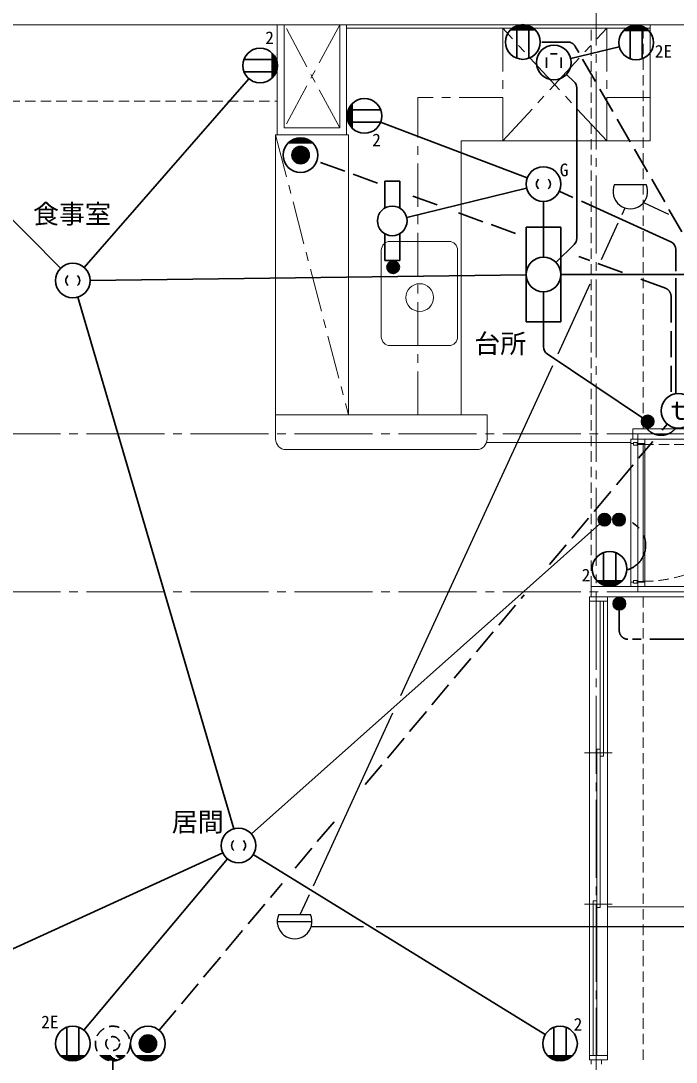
# Model space of a CAD drawing. Units: millimetres at full size, sheet at 1:50; details may follow other scales. Extents: x -9674 to 9699, y -6794 to 6791.
# Drawn here: x -5922 to -2142, y -2250 to 3755 of the extents above; entities that cross this region are included whole.
import ezdxf
from ezdxf.enums import TextEntityAlignment as Align

# ---------------------------------------------------------------- set-up
doc = ezdxf.new("R2010")
doc.units = ezdxf.units.MM
doc.header["$LTSCALE"] = 50
for name, pattern in [('CHAIN1', [8, 5, -1, 1, -1]), ('CHAIN2', [12, 9, -1, 1, -1]), ('DASHED1', [1.8, 1.2, -0.6]), ('DASHED3', [4, 3, -1])]:
    doc.linetypes.add(name, pattern=pattern)
for name, color, linetype, lineweight in [('1-0_芯', 134, 'CHAIN2', 9), ('1-2_間仕切', 134, 'Continuous', 9), ('1-3_建具', 134, 'Continuous', 9), ('1-4_仕上げ', 134, 'Continuous', 9), ('1-5_設備', 134, 'Continuous', 9), ('1-7_その他', 134, 'DASHED1', 9), ('1-8_ハッチ', 134, 'Continuous', 9), ('1-C_梁', 134, 'DASHED1', 9), ('2-0_芯', 2, 'Continuous', 35), ('2-E', 2, 'Continuous', 35), ('3-2', 3, 'DASHED1', 35), ('3-3', 1, 'Continuous', 25), ('3-E', 3, 'Continuous', 35)]:
    doc.layers.add(name, color=color, linetype=linetype, lineweight=lineweight)
doc.layers.add('1-A_文字', color=134, linetype='Continuous')
doc.styles.add('ＭＳ ゴシック', font='')
doc.styles.get('ＭＳ ゴシック').set_extended_font_data('MS Gothic')

msp = doc.modelspace()

# ---------------------------------------------------------------- linework, layer by layer
at = {"layer": '1-0_芯'}
for p, q in [((-2602.5, -3587.09), (-2602.5, 4842.91)), ((-8542.5, 1372.91), (8067.5, 1372.91)), ((-2362.5, 462.91), (-2362.5, 1372.91)), ((-8542.5, 462.91), (2697.5, 462.91))]:
    msp.add_line(p, q, dxfattribs=at)
at = {"layer": '1-2_間仕切'}
for p, q in [((-4402.5, 3732.91), (-4402.5, 3137.91)), ((-4082.5, 3732.91), (-4082.5, 3137.91)), ((-4042.5, 3732.91), (-4042.5, 3097.91)), ((-4402.5, 3137.91), (-4082.5, 3137.91)), ((-2392.5, 1342.91), (-2392.5, 1402.91)), ((-2392.5, 1402.91), (-1382.5, 1402.91)), ((-752.5, 1342.91), (-2392.5, 1342.91)), ((-2632.5, 492.91), (117.5, 492.91)), ((-2632.5, 432.91), (-2632.5, 492.91)), ((-2632.5, 432.91), (-682.5, 432.91)), ((-2632.5, -2262.09), (-2632.5, -2237.09)), ((-2572.5, -2262.09), (-2572.5, -2237.09))]:
    msp.add_line(p, q, dxfattribs=at)
msp.add_lwpolyline([(-4442.5, 3732.91), (-4442.5, 3097.91), (-4042.5, 3097.91)], dxfattribs=at)
at = {"layer": '1-3_建具'}
for p, q in [((-2322.5, 1342.91), (-2402.5, 1342.91)), ((-2402.5, 1342.91), (-2402.5, 1317.91)), ((-2387.5, 1307.91), (-2387.5, 1322.91)), ((-2387.5, 1322.91), (-2367.5, 1322.91)), ((-2367.5, 1322.91), (-2367.5, 1307.91)), ((-2322.5, 1342.91), (-2322.5, 1317.91)), ((-2387.5, 1317.91), (-2402.5, 1317.91)), ((-2402.5, 517.91), (-2402.5, 1317.91)), ((-2367.5, 1307.91), (-2387.5, 1307.91)), ((-2362.5, 1312.91), (-2332.5, 1312.91)), ((-2362.5, 522.91), (-2362.5, 1312.91)), ((-2332.5, 1312.91), (-2332.5, 522.91)), ((-2402.5, 517.91), (-2402.5, 492.91)), ((-2387.5, 517.91), (-2402.5, 517.91)), ((-2367.5, 527.91), (-2387.5, 527.91)), ((-2387.5, 512.91), (-2387.5, 527.91)), ((-2367.5, 512.91), (-2387.5, 512.91)), ((-2367.5, 512.91), (-2367.5, 527.91)), ((-2367.5, 517.91), (-2322.5, 517.91)), ((-2332.5, 522.91), (-2362.5, 522.91)), ((-2642.5, 407.91), (-2642.5, 432.91)), ((-2537.5, 432.91), (-2642.5, 432.91)), ((-2537.5, 407.91), (-2537.5, 432.91)), ((-2642.5, -2212.09), (-2642.5, 407.91)), ((-2537.5, 407.91), (-2642.5, 407.91)), ((-2580, -485.42), (-2580, 407.91)), ((-2560, 407.91), (-2560, -485.42)), ((-2537.5, 407.91), (-2537.5, -2212.09)), ((-2670, -465.42), (-2510, -465.42)), ((-2580, -445.42), (-2600, -445.42)), ((-2600, -445.42), (-2600, -1358.75)), ((-2580, -1358.75), (-2580, -445.42)), ((-2560, -485.42), (-2580, -485.42)), ((-2620, -1318.75), (-2600, -1318.75)), ((-2620, -2212.09), (-2620, -1318.75)), ((-2600, -1318.75), (-2600, -2212.09)), ((-2670, -1338.75), (-2510, -1338.75)), ((-2580, -1358.75), (-2600, -1358.75)), ((-2642.5, -2237.09), (-2642.5, -2212.09)), ((-2537.5, -2212.09), (-2642.5, -2212.09)), ((-2537.5, -2237.09), (-2537.5, -2212.09)), ((-2537.5, -2237.09), (-2642.5, -2237.09))]:
    msp.add_line(p, q, dxfattribs=at)
at = {"layer": '1-3_建具', "linetype": 'DASHED1'}
msp.add_line((-2332.5, 1312.91), (-1542.5, 1312.91), dxfattribs=at)
at = {"layer": '1-3_建具'}
for points in [[(-2367.5, 1317.91), (-2322.5, 1317.91), (-2322.5, 517.91)], [(-2322.5, 517.91), (-2322.5, 492.91), (-2402.5, 492.91)]]:
    msp.add_lwpolyline(points, dxfattribs=at)
at = {"layer": '1-3_建具', "linetype": 'DASHED1'}
msp.add_arc((-2332.5, 1312.91), 790, 270, 360, dxfattribs=at)
at = {"layer": '1-4_仕上げ'}
msp.add_line((-2537.5, -1353.75), (952.5, -1353.75), dxfattribs=at)
at = {"layer": '1-5_設備'}
for p, q in [((-2292.5, 3732.91), (-2292.5, 3062.91)), ((-2292.5, 3712.91), (-4042.5, 3712.91)), ((-4452.5, 3097.91), (-4442.5, 3097.91)), ((-4452.5, 1342.91), (-4452.5, 3097.91)), ((-4042.5, 3097.91), (-4032.5, 3097.91)), ((-4032.5, 1482.91), (-4032.5, 3097.91)), ((-2292.5, 3062.91), (-3382.5, 3062.91)), ((-3382.5, 1482.91), (-3382.5, 3062.91)), ((-3792.5, 2482.91), (-3452.5, 2482.91)), ((-3842.5, 1932.91), (-3842.5, 2432.91)), ((-3402.5, 2432.91), (-3402.5, 1932.91)), ((-3792.5, 1882.91), (-3452.5, 1882.91)), ((-3235.93, 1322.91), (-2402.5, 1322.91)), ((-3292.5, 1282.91), (-4392.5, 1282.91))]:
    msp.add_line(p, q, dxfattribs=at)
at = {"layer": '1-5_設備', "linetype": 'CHAIN1'}
for p, q in [((-3142.5, 3712.91), (-3142.5, 3062.91)), ((-3142.5, 3062.91), (-2542.5, 3712.91)), ((-2542.5, 3062.91), (-3142.5, 3712.91)), ((-2542.5, 3712.91), (-2542.5, 3062.91)), ((-3142.5, 3312.91), (-3632.5, 3312.91)), ((-3632.5, 1482.91), (-3632.5, 3312.91)), ((-2292.5, 3312.91), (-2542.5, 3312.91)), ((-4452.5, 3097.91), (-4032.5, 1482.91))]:
    msp.add_line(p, q, dxfattribs=at)
at = {"layer": '1-5_設備'}
msp.add_lwpolyline([(-3232.5, 1342.91), (-3232.5, 1482.91), (-4452.5, 1482.91)], dxfattribs=at)
msp.add_circle((-3620.87, 2159.54), 80, dxfattribs=at)
for centre, radius, start, end in [((-3792.5, 2432.91), 50, 90, 180), ((-3452.5, 2432.91), 50, 0, 90), ((-3792.5, 1932.91), 50, 180, 270), ((-3452.5, 1932.91), 50, 270, 0), ((-4392.5, 1342.91), 60, 180, 270), ((-3292.5, 1342.91), 60, 270, 0)]:
    msp.add_arc(centre, radius, start, end, dxfattribs=at)
at = {"layer": '1-7_その他', "linetype": 'CHAIN1'}
for p, q in [((-4082.5, 3732.91), (-4402.5, 3137.91)), ((-4082.5, 3137.91), (-4402.5, 3732.91))]:
    msp.add_line(p, q, dxfattribs=at)
at = {"layer": '1-8_ハッチ'}
msp.add_line((5922.5, 3732.91), (-6707.5, 3732.91), dxfattribs=at)
at = {"layer": '1-C_梁'}
for p, q in [((-2632.5, 492.91), (-2632.5, 3712.91)), ((-2332.5, 1402.91), (-2332.5, 3712.91)), ((-6707.5, 3292.91), (-4442.5, 3292.91)), ((-2332.5, 432.91), (-2332.5, -2262.09))]:
    msp.add_line(p, q, dxfattribs=at)
at = {"layer": '2-0_芯'}
for p, q in [((-2984.19, 3724.27), (-3067.12, 3724.27)), ((-3060.65, 3726.95), (-3060.65, 3539.56)), ((-3001.33, 3730.27), (-3049.97, 3730.27)), ((-2990.65, 3726.95), (-2990.65, 3539.56)), ((-2407.84, 3723.49), (-2407.84, 3536.1)), ((-2348.52, 3726.81), (-2397.17, 3726.81)), ((-2337.84, 3723.49), (-2337.84, 3536.1)), ((-2954.24, 3703.27), (-3097.07, 3703.27)), ((-2957.31, 3706.27), (-3093.99, 3706.27)), ((-2964.34, 3712.27), (-3086.96, 3712.27)), ((-2972.97, 3718.27), (-3078.33, 3718.27)), ((-2301.43, 3699.81), (-2444.26, 3699.81)), ((-2304.5, 3702.81), (-2441.19, 3702.81)), ((-2311.53, 3708.81), (-2434.15, 3708.81)), ((-2320.17, 3714.81), (-2425.52, 3714.81)), ((-2331.38, 3720.81), (-2414.31, 3720.81)), ((-2749.98, 3538.38), (-2470.05, 3606.23)), ((-4471.97, 3425.76), (-4471.97, 3568.59)), ((-4468.97, 3428.83), (-4468.97, 3565.52)), ((-4462.97, 3435.86), (-4462.97, 3558.48)), ((-4456.97, 3444.5), (-4456.97, 3549.85)), ((-4635.68, 3532.17), (-4448.29, 3532.17)), ((-4450.97, 3455.71), (-4450.97, 3538.64)), ((-4444.97, 3472.85), (-4444.97, 3521.5)), ((-4635.68, 3462.17), (-4448.29, 3462.17)), ((-2731.01, 3405.12), (-2774.47, 3446.17)), ((-4607.69, 3421.77), (-5556.71, 2332.65)), ((-2715.34, 3368.77), (-2715.34, 2500.37)), ((-4030.83, 3165.28), (-4030.83, 3248.21)), ((-4024.83, 3154.07), (-4024.83, 3259.43)), ((-4018.83, 3145.44), (-4018.83, 3268.06)), ((-4012.83, 3138.41), (-4012.83, 3275.09)), ((-4009.83, 3135.33), (-4009.83, 3278.16)), ((-4036.83, 3182.43), (-4036.83, 3231.07)), ((-4033.51, 3241.75), (-3846.12, 3241.75)), ((-5692.8, 2328.27), (-6532.12, 3174.82)), ((-4033.51, 3171.75), (-3846.12, 3171.75)), ((-3000.9, 2849.74), (-3846.33, 3171.2)), ((-3004.58, 2790.53), (-3696.22, 2622)), ((-2736.87, 2736.93), (-2816.35, 2772.94)), ((-2907.43, 2392.29), (-2907.43, 2714.21)), ((-2171.96, 2481), (-2687.84, 2714.72)), ((-3007.43, 2565.28), (-2807.44, 2565.28)), ((-3007.43, 2019.3), (-3007.43, 2565.28)), ((-2807.44, 2019.3), (-2807.44, 2565.28)), ((-2730.46, 2464.54), (-2835.77, 2362.04)), ((-2142.59, 2435.46), (-2142.59, 2311.52)), ((-3803.42, 2356.21), (-3803.42, 2313)), ((-3793.82, 2365.07), (-3793.82, 2304.15)), ((-3784.22, 2369.31), (-3784.22, 2299.91)), ((-3774.62, 2370.62), (-3774.62, 2298.6)), ((-3765.01, 2369.31), (-3765.01, 2299.91)), ((-3755.41, 2365.07), (-3755.41, 2304.15)), ((-3745.81, 2356.21), (-3745.81, 2313)), ((-5522.41, 2258.55), (-3007.43, 2291)), ((-694.77, 2292.29), (-2807.44, 2292.29)), ((-2142.59, 2271.39), (-2142.59, 1604.77)), ((-2907.43, 1875.83), (-2907.43, 2192.3)), ((-4694.19, -904.76), (-5594.23, 2161.31)), ((-3007.43, 2019.3), (-2807.44, 2019.3)), ((-2885.31, 1834.33), (-2335.57, 1465.03)), ((-2334.49, 1423.35), (-2334.49, 1466.56)), ((-2324.89, 1414.49), (-2324.89, 1475.41)), ((-2315.28, 1410.25), (-2315.28, 1479.66)), ((-2305.68, 1408.95), (-2305.68, 1480.96)), ((-2296.08, 1410.25), (-2296.08, 1479.66)), ((-2286.48, 1414.49), (-2286.48, 1475.41)), ((-2276.88, 1423.35), (-2276.88, 1466.56)), ((-2574.26, 848.36), (-2574.26, 909.28)), ((-2564.65, 844.12), (-2564.65, 913.52)), ((-2555.05, 842.81), (-2555.05, 914.83)), ((-2545.45, 844.12), (-2545.45, 913.52)), ((-2535.85, 848.36), (-2535.85, 909.28)), ((-2490.91, 848.36), (-2490.91, 909.28)), ((-2481.3, 844.12), (-2481.3, 913.52)), ((-2471.7, 842.81), (-2471.7, 914.83)), ((-2462.1, 844.12), (-2462.1, 913.52)), ((-2452.5, 848.36), (-2452.5, 909.28)), ((-4591.35, -934.21), (-2581.94, 854.88)), ((-2583.86, 857.21), (-2583.86, 900.42)), ((-2526.25, 857.21), (-2526.25, 900.42)), ((-2500.51, 857.21), (-2500.51, 900.42)), ((-2442.9, 857.21), (-2442.9, 900.42)), ((-2560.46, 501.82), (-2560.46, 689.22)), ((-2490.46, 501.82), (-2490.46, 689.22)), ((-2596.87, 525.5), (-2454.04, 525.5)), ((-2593.8, 522.5), (-2457.11, 522.5)), ((-2586.77, 516.5), (-2464.15, 516.5)), ((-2578.13, 510.5), (-2472.78, 510.5)), ((-2566.92, 504.5), (-2483.99, 504.5)), ((-2549.78, 498.5), (-2501.13, 498.5)), ((-2488.98, 363.35), (-2488.98, 424.27)), ((-2479.38, 359.11), (-2479.38, 428.51)), ((-2469.78, 357.8), (-2469.78, 429.82)), ((-2460.18, 359.11), (-2460.18, 428.51)), ((-2450.57, 363.35), (-2450.57, 424.27)), ((-2498.58, 372.21), (-2498.58, 415.42)), ((-2440.97, 372.21), (-2440.97, 415.42)), ((-4756.96, -1042.29), (-6511.58, -1844.85)), ((-5558.45, -2066.05), (-4730.24, -1077.36)), ((-2896.88, -2090.58), (-4580.89, -1053.15)), ((-5657.68, -2049.03), (-5657.68, -2236.42)), ((-5587.68, -2049.03), (-5587.68, -2236.42)), ((-2846.72, -2236.74), (-2846.72, -2049.35)), ((-2776.72, -2236.74), (-2776.72, -2049.35)), ((-5551.26, -2212.74), (-5694.09, -2212.74)), ((-5554.33, -2215.74), (-5691.02, -2215.74)), ((-5561.37, -2221.74), (-5683.99, -2221.74)), ((-2883.13, -2213.06), (-2740.31, -2213.06)), ((-2880.06, -2216.06), (-2743.38, -2216.06)), ((-5570, -2227.74), (-5675.36, -2227.74)), ((-5581.21, -2233.74), (-5664.14, -2233.74)), ((-5598.36, -2239.74), (-5647, -2239.74)), ((-2873.03, -2222.06), (-2750.41, -2222.06)), ((-2864.4, -2228.06), (-2759.04, -2228.06)), ((-2853.18, -2234.06), (-2770.26, -2234.06)), ((-2836.04, -2240.06), (-2787.4, -2240.06))]:
    msp.add_line(p, q, dxfattribs=at)
at = {"layer": '2-0_芯', "linetype": 'CHAIN1'}
for p, q in [((-2469.78, 238.98), (-2469.78, 357.8)), ((-1643.95, 188.98), (-2419.78, 188.98))]:
    msp.add_line(p, q, dxfattribs=at)
at = {"layer": '2-0_芯'}
for centre, radius in [((-3025.65, 3633.26), 100.02), ((-2372.84, 3629.79), 100.02), ((-2847.16, 3514.83), 100), ((-4541.99, 3497.17), 100.02), ((-3939.81, 3206.75), 100.02), ((-2907.43, 2814.2), 100), ((-5622.4, 2257.26), 100), ((-3774.62, 2334.61), 36.01), ((-2907.43, 2292.29), 100), ((-2305.68, 1444.95), 36.01), ((-2555.05, 878.82), 36.01), ((-2471.7, 878.82), 36.01), ((-2525.46, 595.52), 100.02), ((-2469.78, 393.81), 36.01), ((-4666.03, -1000.7), 100), ((-5622.68, -2142.72), 100.02), ((-2811.72, -2143.04), 100.02)]:
    msp.add_circle(centre, radius, dxfattribs=at)
for centre, radius, start, end in [((-2765.34, 3368.77), 50, 0, 46.63531), ((-2907.35, 2814.2), 40.08, 134.60825, 225.39172), ((-2907.51, 2814.2), 40.08, 314.60825, 45.39172), ((-2765.34, 2500.37), 50, 314.22578, 0), ((-2192.59, 2435.46), 50, 0, 65.62771), ((-5622.32, 2257.26), 40.08, 134.60825, 225.39172), ((-5622.48, 2257.26), 40.08, 314.60825, 45.39172), ((-2857.43, 1875.83), 50, 180, 236.10827), ((-4665.95, -1000.7), 40.08, 134.60825, 225.39172), ((-4666.11, -1000.7), 40.08, 314.60825, 45.39172)]:
    msp.add_arc(centre, radius, start, end, dxfattribs=at)
at = {"layer": '2-0_芯', "linetype": 'CHAIN1'}
for centre, radius, start, end in [((-2228.37, 1472.38), 107.11, 215.55598, 322.28414), ((-2465.83, 731.1), 148.11, 285.72973, 78.29903), ((-2419.78, 238.98), 50, 180, 270)]:
    msp.add_arc(centre, radius, start, end, dxfattribs=at)
at = {"layer": '2-E', "linetype": 'DASHED3'}
for p, q in [((-2767.09, 3633.26), (-2925.63, 3633.26)), ((-2723.75, 3608.19), (-2703.01, 3572.13)), ((-2681.61, 3534.92), (-1978.67, 2312.92))]:
    msp.add_line(p, q, dxfattribs=at)
at = {"layer": '2-E'}
for p, q in [((-2890.24, 3484.83), (-2890.24, 3544.83)), ((-2827.16, 3564.17), (-2867.16, 3564.17)), ((-2804.09, 3484.83), (-2804.09, 3544.83)), ((-3822.06, 2829.8), (-3736.55, 2829.8)), ((-3822.06, 2675.81), (-3822.06, 2829.8)), ((-3736.55, 2829.8), (-3736.55, 2675.81)), ((-3822.06, 2373.71), (-3822.06, 2527.7)), ((-3736.55, 2527.7), (-3736.55, 2373.71)), ((-3736.55, 2373.71), (-3822.06, 2373.71))]:
    msp.add_line(p, q, dxfattribs=at)
msp.add_circle((-3779.31, 2601.75), 85.52, dxfattribs=at)
at = {"layer": '2-E', "linetype": 'DASHED3'}
msp.add_arc((-2767.09, 3583.26), 50, 29.90905, 90, dxfattribs=at)
at = {"layer": '3-2'}
for p, q in [((-5463.23, -2212.72), (-5320.4, -2212.72)), ((-5456.81, -2218.72), (-5326.82, -2218.72)), ((-5449.05, -2224.72), (-5334.58, -2224.72)), ((-5439.31, -2230.72), (-5344.32, -2230.72)), ((-5425.93, -2236.72), (-5357.7, -2236.72)), ((-5391.81, -2242.72), (-5391.81, -2294.67))]:
    msp.add_line(p, q, dxfattribs=at)
for radius in [100, 40]:
    msp.add_circle((-5391.81, -2142.72), radius, dxfattribs=at)
at = {"layer": '3-3'}
for p, q in [((-2497.56, 2811.5), (-2314.19, 2811.5)), ((-2329.59, 2706.79), (-2185.22, 2641.14)), ((-2453.64, 2637.67), (-2435.96, 2676.1)), ((-2572.86, 2378.58), (-2475.34, 2590.51)), ((-2823.28, 1834.32), (-2637.22, 2238.7)), ((-3729.85, -135.96), (-2853.52, 1768.6)), ((-4234.43, -1232.58), (-3775.42, -235.01)), ((-4310.74, -1398.44), (-4257.5, -1282.73)), ((-4442.97, -1438.44), (-4242.93, -1438.44)), ((-4434.64, -1398.44), (-4251.27, -1398.44)), ((-4247.53, -1468.45), (-3944.9, -1468.45)), ((-3871.55, -1468.45), (-521.81, -1468.45))]:
    msp.add_line(p, q, dxfattribs=at)
for centre in [(-2405.88, 2771.5), (-4342.95, -1438.43)]:
    msp.add_arc(centre, 100.03, 156.4305, 23.56947, dxfattribs=at)
at = {"layer": '3-E'}
for p, q in [((-4251.32, 3062.94), (-4365.79, 3062.94)), ((-4261.06, 3068.94), (-4356.05, 3068.94)), ((-4274.44, 3074.94), (-4342.67, 3074.94)), ((-4237.14, 3050.94), (-4379.97, 3050.94)), ((-4243.56, 3056.94), (-4373.54, 3056.94)), ((-4348.55, 2950.94), (-4348.55, 3010.94)), ((-4343.55, 2945.24), (-4343.55, 3016.65)), ((-4338.55, 2940.94), (-4338.55, 3020.94)), ((-4333.55, 2937.64), (-4333.55, 3024.25)), ((-4328.55, 2935.12), (-4328.55, 3026.77)), ((-4323.55, 2933.25), (-4323.55, 3028.64)), ((-4318.55, 2931.95), (-4318.55, 3029.93)), ((-4313.55, 2931.19), (-4313.55, 3030.69)), ((-4308.55, 2930.94), (-4308.55, 3030.94)), ((-4303.55, 2931.19), (-4303.55, 3030.69)), ((-4298.55, 2931.95), (-4298.55, 3029.93)), ((-4293.55, 2933.25), (-4293.55, 3028.64)), ((-4288.55, 2935.12), (-4288.55, 3026.77)), ((-4283.55, 2937.64), (-4283.55, 3024.25)), ((-4278.55, 2940.94), (-4278.55, 3020.94)), ((-4273.55, 2945.24), (-4273.55, 3016.65)), ((-4268.55, 2950.94), (-4268.55, 3010.94)), ((-4353.55, 2959.15), (-4353.55, 3002.74)), ((-4263.55, 2959.15), (-4263.55, 3002.74)), ((-5213.7, -2099.42), (-5213.7, -2186.03)), ((-5208.7, -2096.9), (-5208.7, -2188.55)), ((-5203.7, -2095.03), (-5203.7, -2190.42)), ((-5198.7, -2093.74), (-5198.7, -2191.71)), ((-5193.7, -2092.98), (-5193.7, -2192.47)), ((-5188.7, -2092.72), (-5188.7, -2192.72)), ((-5183.7, -2092.98), (-5183.7, -2192.47)), ((-5178.7, -2093.74), (-5178.7, -2191.71)), ((-5173.7, -2095.03), (-5173.7, -2190.42)), ((-5168.7, -2096.9), (-5168.7, -2188.55)), ((-5163.7, -2099.42), (-5163.7, -2186.03)), ((-5233.7, -2120.93), (-5233.7, -2164.52)), ((-5228.7, -2112.72), (-5228.7, -2172.72)), ((-5223.7, -2107.02), (-5223.7, -2178.43)), ((-5218.7, -2102.72), (-5218.7, -2182.72)), ((-5158.7, -2102.72), (-5158.7, -2182.72)), ((-5153.7, -2107.02), (-5153.7, -2178.43)), ((-5148.7, -2112.72), (-5148.7, -2172.72)), ((-5143.7, -2120.93), (-5143.7, -2164.52)), ((-5260.12, -2212.72), (-5117.29, -2212.72)), ((-5253.69, -2218.72), (-5123.71, -2218.72)), ((-5245.94, -2224.72), (-5131.47, -2224.72)), ((-5236.2, -2230.72), (-5141.2, -2230.72)), ((-5222.82, -2236.72), (-5154.58, -2236.72))]:
    msp.add_line(p, q, dxfattribs=at)
at = {"layer": '3-E', "linetype": 'DASHED3'}
for p, q in [((-3864.57, 2819.04), (-4214.6, 2946.68)), ((-3520.29, 2693.5), (-3704.1, 2760.53)), ((-3068.08, 2528.6), (-3427.12, 2659.52)), ((-2452.01, 2303.94), (-2702.83, 2395.4)), ((-2204.04, 2213.52), (-2384.84, 2279.45)), ((-2171.17, 2166.54), (-2171.17, 1596.29)), ((-2222.02, 1394.53), (-2193.01, 1429.12)), ((-2872.12, 619.4), (-2276.68, 1329.35)), ((-3936.28, -649.42), (-3018.48, 444.89)), ((-4340.41, -1131.28), (-4094.66, -838.27)), ((-5124.44, -2066.11), (-4414.97, -1220.18))]:
    msp.add_line(p, q, dxfattribs=at)
at = {"layer": '3-E'}
for centre, radius in [((-4308.55, 2980.94), 100), ((-4308.55, 2980.94), 50), ((-2128.75, 1505.74), 100), ((-5188.7, -2142.72), 100), ((-5188.7, -2142.72), 50)]:
    msp.add_circle(centre, radius, dxfattribs=at)
at = {"layer": '3-E', "linetype": 'DASHED3'}
msp.add_arc((-2221.17, 2166.54), 50, 360, 69.96516, dxfattribs=at)

# ---------------------------------------------------------------- texts
at = {"layer": '1-A_文字', "style": 'ＭＳ ゴシック'}
for s, p in [('食事室', (-5852.28, 2553.56)), ('台所', (-3306.37, 1806.21)), ('居間', (-5051.59, -952.59))]:
    msp.add_text(s, height=110, dxfattribs=at).set_placement(p, align=Align.BOTTOM_LEFT)
at = {"layer": '2-0_芯', "color": 7, "style": 'ＭＳ ゴシック'}
for s, p in [('2', (-4512.11, 3599.23)), ('2E', (-2264.9, 3521.02)), ('2', (-3895.24, 3009.7)), ('2', (-2686.65, 500.11)), ('2E', (-5804.74, -2076.92)), ('2', (-2732.9, -2090.5))]:
    msp.add_text(s, height=73.31, dxfattribs=at).set_placement(p, align=Align.BOTTOM_LEFT)
at = {"layer": '2-E', "color": 7, "style": 'ＭＳ ゴシック'}
for s, height, p in [('G', 73.31, (-2813.3, 2836.95)), ('ｔ', 110, (-2203.75, 1421.67))]:
    msp.add_text(s, height=height, dxfattribs=at).set_placement(p, align=Align.BOTTOM_LEFT)

doc.saveas('drawing.dxf')
